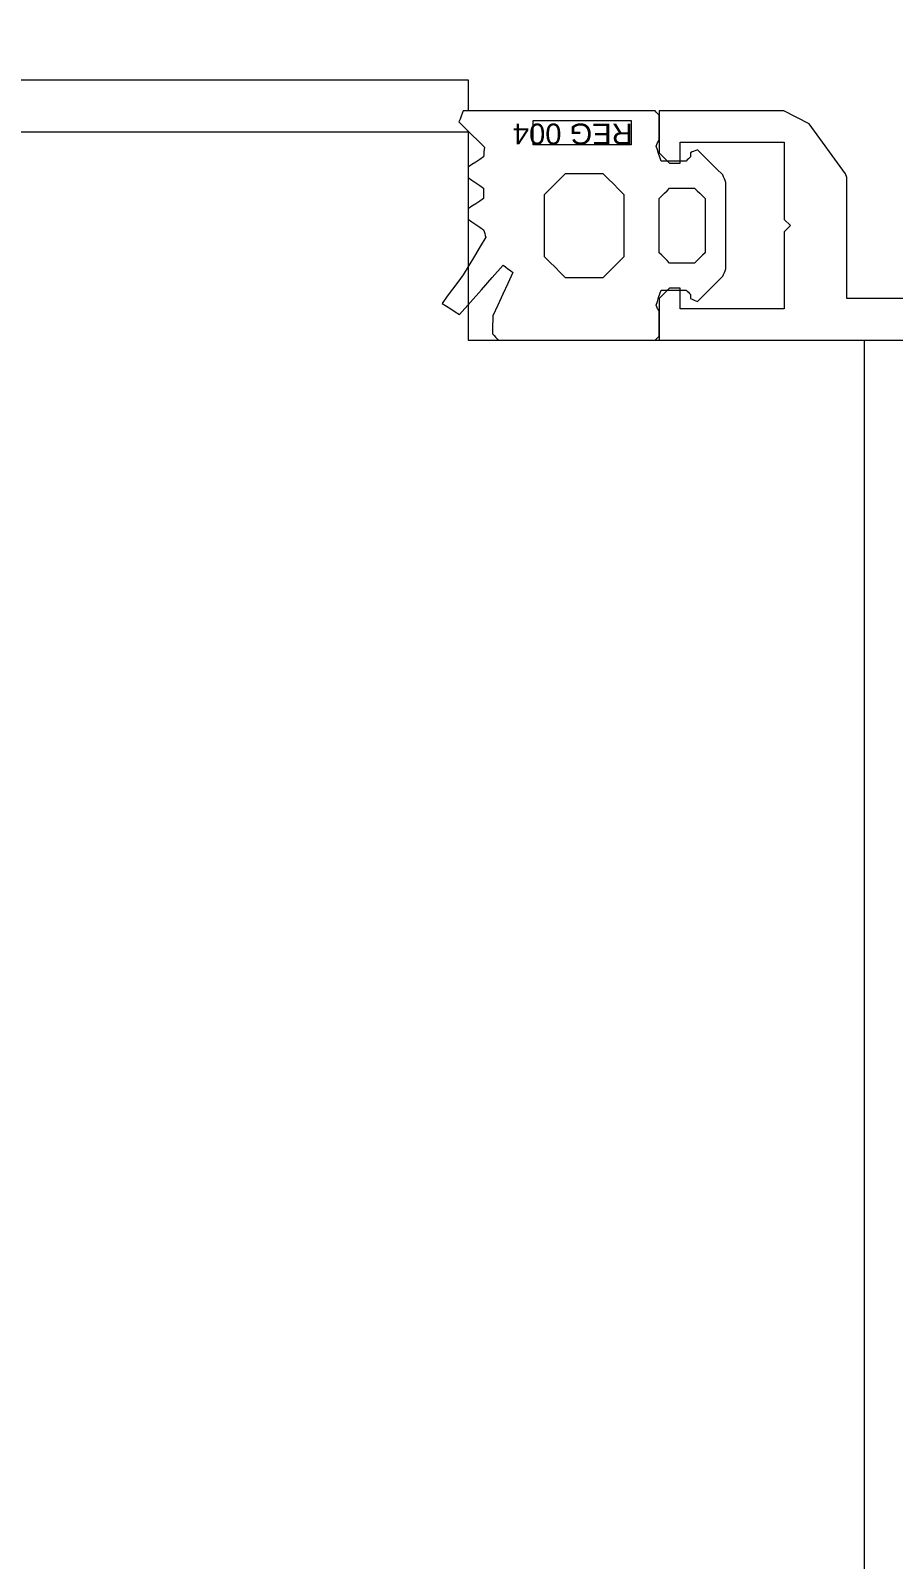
# Model space of a CAD drawing. Header units: millimetres. Extents: x 97 to 214665, y -4577 to 61202.
# Drawn here: x 189837.9 to 189879.3, y 17001.5 to 17074.9 of the extents above; entities that cross this region are included whole.
import ezdxf

# ---------------------------------------------------------------- set-up
doc = ezdxf.new("R2010")
doc.units = ezdxf.units.MM
for name, color, linetype, lineweight in [('A-GLAZ-____-MCUT', 151, 'Continuous', 9), ('A-GLAZ-____-OTLN', 151, 'Continuous', 9), ('A-GLAZ-CURT-OTLN', 52, 'Continuous', 9), ('A-GLAZ-CWMG-MCUT', 51, 'Continuous', 9), ('A-GLAZ-CWMG-OTLN', 51, 'Continuous', 9), ('G-XREF-____-OTLN', 8, 'Continuous', 9)]:
    doc.layers.add(name, color=color, linetype=linetype, lineweight=lineweight)
doc.styles.add('Arial', font='arial.ttf', dxfattribs={"height": 0.9999999999999999})

# ---------------------------------------------------------------- blocks, each defined once
blk = doc.blocks.new('PNS_Панель прямоугольная2 - Нр_Стекло - 40мм-39632182-О_АИ_ПП_4_200_Целиком')
at = {"layer": 'A-GLAZ-____-OTLN', "lineweight": 5}
h = blk.add_hatch(dxfattribs=at)
h.set_pattern_fill('FP_130', color=256, style=0, pattern_type=2)
h.set_pattern_definition([(135, (16517.5, -132439.8), (-282.842712474619, -282.842712474619), [200, -600]), (135, (16617.5, -132639.8), (-282.842712474619, -282.842712474619), [600, -200]), (135, (16717.5, -132239.8), (-282.842712474619, -282.842712474619), [200, -600])])
h.paths.add_polyline_path([(452.4999998473861, 1.559328666189686e-10), (452.4999998473861, 21.00000000015116), (442.4999998473797, 21.00000000015116), (442.4999998473797, 40.00000000016416), (-442.4999998474317, 40.00000000016416), (-442.4999998474317, 21.00000000015116), (-452.4999998474381, 21.00000000015116), (-452.4999998474381, 1.559328666189686e-10), (442.4999998473797, 1.559328666189686e-10)])
at = {"layer": 'A-GLAZ-____-MCUT', "color": 10, "lineweight": 5}
blk.add_line((-442.4999998474026, 39.99999999999774), (442.4999998474029, 39.99999999999774), dxfattribs=at)
blk = doc.blocks.new('Прямоугольный импост - Рядовой 50х200-39387214-О_АИ_ПП_4_200_Целиком')
at = {"layer": 'A-GLAZ-CWMG-MCUT', "color": 90}
for p, q in [((14.99999999999659, 20.99999999999956), (14.99999999999659, -20.99999999999956)), ((14.99999999999659, -20.99999999999956), (24.99999999999432, -20.99999999999956)), ((24.99999999999432, -20.99999999999956), (24.99999999999432, -24.34424841144847)), ((24.99999999999432, -28.09424841143257), (24.99999999999432, -160.1999999999982))]:
    blk.add_line(p, q, dxfattribs=at)
blk = doc.blocks.new('Прямоугольный импост - 200_dwg-17677014-О_АИ_ПП_4_200_Целиком')
at = {"layer": 'G-XREF-____-OTLN', "color": 10, "lineweight": 5, "flags": 128}
for points in [[(228002.452211909, 196795.9675329971), (228018.4522119089, 196795.9675329971), (228019.4522119089, 196794.9675329971), (228019.4522119089, 196790.9675329971), (228013.6496878178, 196790.9675329971), (228013.4733522421, 196790.9102380955), (228011.0705340305, 196789.1644884777), (228010.4522119089, 196787.9509629861), (228010.4522119089, 196781.9675329971), (228012.4522119089, 196781.9675329971), (228012.952211909, 196782.4675329972), (228012.952211909, 196782.9675329971), (228011.9522119089, 196782.9675329971), (228011.9522119089, 196787.9675329971), (228015.6522119089, 196787.9675329971), (228015.9522119089, 196788.2675329972), (228016.2522119089, 196787.9675329971), (228019.9522119089, 196787.9675329971), (228019.9522119089, 196782.9675329971), (228018.952211909, 196782.9675329971), (228018.952211909, 196782.4675329972), (228019.4522119089, 196781.9675329971), (228021.4522119089, 196781.9675329971), (228021.4522119089, 196911.9675329971)], [(228013.5229225871, 196785.0210863877), (228013.2198895785, 196784.7180533792), (228012.9168565698, 196784.4150203706), (228012.6138235613, 196784.111987362), (228012.3107905527, 196783.8089543534)], [(228013.8764759777, 196785.1675329971), (228013.78808763, 196785.1309213448), (228013.6996992823, 196785.0943096924), (228013.6113109347, 196785.0576980401), (228013.5229225871, 196785.0210863877)], [(228018.0279478402, 196785.1675329971), (228016.9900798746, 196785.1675329971), (228015.9522119089, 196785.1675329971), (228014.9143439433, 196785.1675329971), (228013.8764759777, 196785.1675329971)], [(228018.3815012308, 196785.0210863877), (228018.2931128832, 196785.0576980401), (228018.2047245355, 196785.0943096924), (228018.1163361879, 196785.1309213448), (228018.0279478402, 196785.1675329971)], [(228019.5936332652, 196783.8089543534), (228019.2906002566, 196784.111987362), (228018.987567248, 196784.4150203706), (228018.6845342394, 196784.7180533792), (228018.3815012308, 196785.0210863877)], [(228014.1522119089, 196783.6675329971), (228014.2772119089, 196783.7925329972), (228014.4022119089, 196783.9175329971), (228014.5272119089, 196784.0425329971), (228014.6522119089, 196784.1675329971)], [(228014.6522119089, 196784.1675329971), (228015.3022119089, 196784.1675329971), (228015.9522119089, 196784.1675329971), (228016.6022119089, 196784.1675329971), (228017.2522119089, 196784.1675329971)], [(228017.2522119089, 196784.1675329971), (228017.3772119089, 196784.0425329971), (228017.5022119089, 196783.9175329971), (228017.6272119089, 196783.7925329972), (228017.7522119089, 196783.6675329971)], [(228012.3107905527, 196783.8089543534), (228012.3461458918, 196783.7235990143), (228012.3815012308, 196783.6382436753), (228012.4168565699, 196783.5528883362), (228012.4522119089, 196783.4675329972)], [(228012.4522119089, 196783.4675329972), (228012.5022119089, 196783.4675329972), (228012.5522119089, 196783.4675329972), (228012.6022119089, 196783.4675329972), (228012.6522119089, 196783.4675329972)], [(228012.6522119089, 196783.4675329972), (228012.7022119089, 196783.4175329971), (228012.752211909, 196783.3675329972), (228012.8022119089, 196783.3175329971), (228012.8522119089, 196783.2675329972)], [(228014.1522119089, 196782.4675329972), (228014.1522119089, 196782.7675329972), (228014.1522119089, 196783.0675329972), (228014.1522119089, 196783.3675329972), (228014.1522119089, 196783.6675329971)], [(228017.7522119089, 196783.6675329971), (228017.7522119089, 196783.3675329972), (228017.7522119089, 196783.0675329972), (228017.7522119089, 196782.7675329972), (228017.7522119089, 196782.4675329972)], [(228019.0522119089, 196783.2675329972), (228019.1022119089, 196783.3175329971), (228019.1522119089, 196783.3675329972), (228019.2022119089, 196783.4175329971), (228019.2522119089, 196783.4675329972)], [(228019.2522119089, 196783.4675329972), (228019.3022119089, 196783.4675329972), (228019.3522119089, 196783.4675329972), (228019.4022119089, 196783.4675329972), (228019.4522119089, 196783.4675329972)], [(228019.4522119089, 196783.4675329972), (228019.487567248, 196783.5528883362), (228019.5229225871, 196783.6382436753), (228019.5582779261, 196783.7235990143), (228019.5936332652, 196783.8089543534)], [(228012.8522119089, 196783.2675329972), (228012.8522119089, 196782.9669600643), (228012.8522119089, 196782.6663871315), (228012.8522119089, 196782.3658141986), (228012.8522119089, 196782.0652412658)], [(228019.0522119089, 196782.0652412658), (228019.0522119089, 196782.3658141986), (228019.0522119089, 196782.6663871315), (228019.0522119089, 196782.9669600643), (228019.0522119089, 196783.2675329972)], [(228010.6522119089, 196781.9675329971), (228010.602211909, 196781.9175329971), (228010.5522119089, 196781.8675329972), (228010.5022119089, 196781.8175329971), (228010.4522119089, 196781.7675329972)], [(228011.8258841358, 196781.9675329971), (228011.5324660791, 196781.9675329971), (228011.2390480224, 196781.9675329971), (228010.9456299657, 196781.9675329971), (228010.6522119089, 196781.9675329971)], [(228012.1390480224, 196781.8163871314), (228012.0607570507, 196781.8541735979), (228011.9824660791, 196781.8919600643), (228011.9041751075, 196781.9297465307), (228011.8258841358, 196781.9675329971)], [(228012.8522119089, 196782.0652412658), (228012.6739209373, 196782.0030277322), (228012.4956299656, 196781.9408141986), (228012.317338994, 196781.878600665), (228012.1390480224, 196781.8163871314)], [(228014.6522119089, 196781.9675329971), (228014.5272119089, 196782.0925329972), (228014.4022119089, 196782.2175329971), (228014.2772119089, 196782.3425329972), (228014.1522119089, 196782.4675329972)], [(228017.2522119089, 196781.9675329971), (228016.6022119089, 196781.9675329971), (228015.9522119089, 196781.9675329971), (228015.3022119089, 196781.9675329971), (228014.6522119089, 196781.9675329971)], [(228017.7522119089, 196782.4675329972), (228017.6272119089, 196782.3425329972), (228017.5022119089, 196782.2175329971), (228017.3772119089, 196782.0925329972), (228017.2522119089, 196781.9675329971)], [(228019.7653757955, 196781.8163871314), (228019.5870848238, 196781.878600665), (228019.4087938522, 196781.9408141986), (228019.2305028806, 196782.0030277322), (228019.0522119089, 196782.0652412658)], [(228020.078539682, 196781.9675329971), (228020.0002487104, 196781.9297465307), (228019.9219577388, 196781.8919600643), (228019.8436667671, 196781.8541735979), (228019.7653757955, 196781.8163871314)], [(228021.252211909, 196781.9675329971), (228020.9587938522, 196781.9675329971), (228020.6653757955, 196781.9675329971), (228020.3719577387, 196781.9675329971), (228020.078539682, 196781.9675329971)], [(228021.4522119089, 196781.7675329972), (228021.4022119089, 196781.8175329971), (228021.3522119089, 196781.8675329972), (228021.3022119089, 196781.9175329971), (228021.252211909, 196781.9675329971)], [(228010.4522119089, 196781.7675329972), (228010.4522119089, 196779.4675329972), (228010.4522119089, 196777.1675329971), (228010.4522119089, 196774.8675329972), (228010.4522119089, 196772.5675329972)], [(228021.4522119089, 196774.2675329972), (228021.4522119089, 196776.1425329972), (228021.4522119089, 196778.0175329972), (228021.4522119089, 196779.8925329972), (228021.4522119089, 196781.7675329972)], [(228013.4522119089, 196779.2675329972), (228013.7022119089, 196779.5175329972), (228013.9522119089, 196779.7675329972), (228014.2022119089, 196780.0175329972), (228014.4522119089, 196780.2675329972)], [(228014.4522119089, 196780.2675329972), (228015.2022119089, 196780.2675329972), (228015.9522119089, 196780.2675329972), (228016.7022119089, 196780.2675329972), (228017.4522119089, 196780.2675329972)], [(228017.4522119089, 196780.2675329972), (228017.7022119089, 196780.0175329972), (228017.9522119089, 196779.7675329972), (228018.2022119089, 196779.5175329972), (228018.4522119089, 196779.2675329972)], [(228013.4522119089, 196777.4675329972), (228013.4522119089, 196777.9175329971), (228013.4522119089, 196778.3675329972), (228013.4522119089, 196778.8175329972), (228013.4522119089, 196779.2675329972)], [(228018.4522119089, 196779.2675329972), (228018.4522119089, 196778.8175329972), (228018.4522119089, 196778.3675329972), (228018.4522119089, 196777.9175329971), (228018.4522119089, 196777.4675329972)], [(228014.4522119089, 196776.4675329972), (228014.2022119089, 196776.7175329972), (228013.9522119089, 196776.9675329972), (228013.7022119089, 196777.2175329972), (228013.4522119089, 196777.4675329972)], [(228018.4522119089, 196777.4675329972), (228018.2022119089, 196777.2175329972), (228017.9522119089, 196776.9675329972), (228017.7022119089, 196776.7175329972), (228017.4522119089, 196776.4675329972)], [(228017.4522119089, 196776.4675329972), (228016.7022119089, 196776.4675329972), (228015.9522119089, 196776.4675329972), (228015.2022119089, 196776.4675329972), (228014.4522119089, 196776.4675329972)], [(228017.8435997417, 196774.4762266233), (228017.9330682236, 196774.5920263008), (228018.0225367055, 196774.7078259783), (228018.1120051875, 196774.8236256558), (228018.2014736694, 196774.9394253333)], [(228018.2014736694, 196774.9394253333), (228018.7233100444, 196774.6999657072), (228019.2451464195, 196774.4605060812), (228019.7669827946, 196774.2210464551), (228020.2888191697, 196773.9815868291)], [(228020.2186088678, 196772.3906555093), (228019.6248565863, 196772.9120482878), (228019.0311043048, 196773.4334410663), (228018.4373520232, 196773.9548338448), (228017.8435997417, 196774.4762266233)], [(228020.2888191697, 196773.9815868291), (228020.5046673545, 196773.9780733711), (228020.7205155393, 196773.9745599131), (228020.9363637241, 196773.9710464551), (228021.1522119089, 196773.9675329971)], [(228021.1522119089, 196773.9675329971), (228021.2272119089, 196774.0425329971), (228021.3022119089, 196774.1175329971), (228021.3772119089, 196774.1925329971), (228021.4522119089, 196774.2675329972)], [(228010.9643439433, 196772.3554009628), (228011.2704099604, 196772.66146698), (228011.5764759777, 196772.9675329972), (228011.8825419948, 196773.2735990143), (228012.188608012, 196773.5796650315)], [(228012.188608012, 196773.5796650315), (228012.3035658617, 196773.5689441258), (228012.4185237115, 196773.5582232201), (228012.5334815612, 196773.5475023144), (228012.648439411, 196773.5367814086)], [(228012.648439411, 196773.5367814086), (228012.7745897287, 196773.3521572029), (228012.9007400463, 196773.1675329971), (228013.0268903641, 196772.9829087914), (228013.1530406818, 196772.7982845857)], [(228013.6484394109, 196772.7982845857), (228013.7745897287, 196772.9829087914), (228013.9007400464, 196773.1675329971), (228014.0268903641, 196773.3521572029), (228014.1530406818, 196773.5367814086)], [(228014.1530406818, 196773.5367814086), (228014.2768903641, 196773.5367814086), (228014.4007400464, 196773.5367814086), (228014.5245897287, 196773.5367814086), (228014.648439411, 196773.5367814086)], [(228014.648439411, 196773.5367814086), (228014.7745897287, 196773.3521572029), (228014.9007400463, 196773.1675329971), (228015.0268903641, 196772.9829087914), (228015.1530406818, 196772.7982845857)], [(228015.6484394109, 196772.7982845857), (228015.7745897287, 196772.9829087914), (228015.9007400464, 196773.1675329971), (228016.0268903641, 196773.3521572029), (228016.1530406818, 196773.5367814086)], [(228016.1530406818, 196773.5367814086), (228016.2416322901, 196773.5645684037), (228016.3302238984, 196773.5923553987), (228016.4188155067, 196773.6201423938), (228016.507407115, 196773.6479293888)], [(228016.507407115, 196773.6479293888), (228016.9598790338, 196773.3765154479), (228017.4123509525, 196773.1051015069), (228017.8648228712, 196772.833687566), (228018.3172947899, 196772.5622736251)], [(228021.0526902618, 196730.7982845857), (228008.952211909, 196730.7982845857), (228008.952211909, 196772.7982845857), (228010.4522119089, 196772.7982845857)], [(228010.4522119089, 196772.5675329972), (228010.5802449175, 196772.5144999886), (228010.7082779261, 196772.46146698), (228010.8363109347, 196772.4084339714), (228010.9643439433, 196772.3554009628)], [(228013.1530406818, 196772.7982845857), (228013.2768903641, 196772.7982845857), (228013.4007400463, 196772.7982845857), (228013.5245897287, 196772.7982845857), (228013.6484394109, 196772.7982845857)], [(228015.1530406818, 196772.7982845857), (228015.2768903641, 196772.7982845857), (228015.4007400463, 196772.7982845857), (228015.5245897287, 196772.7982845857), (228015.6484394109, 196772.7982845857)], [(228018.3172947899, 196772.5622736251), (228018.6594248299, 196772.30780784), (228019.00155487, 196772.053342055), (228019.34368491, 196771.79887627), (228019.68581495, 196771.544410485)], [(228019.68581495, 196771.544410485), (228019.8190134295, 196771.7559717411), (228019.9522119089, 196771.9675329971), (228020.0854103884, 196772.1790942532), (228020.2186088678, 196772.3906555093)]]:
    blk.add_lwpolyline(points, dxfattribs=at)
blk.add_lwpolyline([(228012.0828749974, 196775.9257735253), (228010.9138060382, 196775.9257735253), (228010.9138060382, 196780.6252165239), (228012.0828749974, 196780.6252165239)], close=True, dxfattribs=at)
blk = doc.blocks.new('Прямоугольный импост - 200_dwg-V118-О_АИ_ПП_4_200_Целиком')
at = {"layer": 'G-XREF-____-OTLN', "color": 10, "lineweight": 5, "flags": 128}
for points in [[(228002.452211909, 196795.9675329971), (228018.4522119089, 196795.9675329971), (228019.4522119089, 196794.9675329971), (228019.4522119089, 196790.9675329971), (228013.6496878178, 196790.9675329971), (228013.4733522421, 196790.9102380955), (228011.0705340305, 196789.1644884777), (228010.4522119089, 196787.9509629861), (228010.4522119089, 196781.9675329971), (228012.4522119089, 196781.9675329971), (228012.952211909, 196782.4675329972), (228012.952211909, 196782.9675329971), (228011.9522119089, 196782.9675329971), (228011.9522119089, 196787.9675329971), (228015.6522119089, 196787.9675329971), (228015.9522119089, 196788.2675329972), (228016.2522119089, 196787.9675329971), (228019.9522119089, 196787.9675329971), (228019.9522119089, 196782.9675329971), (228018.952211909, 196782.9675329971), (228018.952211909, 196782.4675329972), (228019.4522119089, 196781.9675329971), (228021.4522119089, 196781.9675329971), (228021.4522119089, 196911.9675329971)], [(228013.5229225871, 196785.0210863877), (228013.2198895785, 196784.7180533792), (228012.9168565698, 196784.4150203706), (228012.6138235613, 196784.111987362), (228012.3107905527, 196783.8089543534)], [(228013.8764759777, 196785.1675329971), (228013.78808763, 196785.1309213448), (228013.6996992823, 196785.0943096924), (228013.6113109347, 196785.0576980401), (228013.5229225871, 196785.0210863877)], [(228018.0279478402, 196785.1675329971), (228016.9900798746, 196785.1675329971), (228015.9522119089, 196785.1675329971), (228014.9143439433, 196785.1675329971), (228013.8764759777, 196785.1675329971)], [(228018.3815012308, 196785.0210863877), (228018.2931128832, 196785.0576980401), (228018.2047245355, 196785.0943096924), (228018.1163361879, 196785.1309213448), (228018.0279478402, 196785.1675329971)], [(228019.5936332652, 196783.8089543534), (228019.2906002566, 196784.111987362), (228018.987567248, 196784.4150203706), (228018.6845342394, 196784.7180533792), (228018.3815012308, 196785.0210863877)], [(228014.1522119089, 196783.6675329971), (228014.2772119089, 196783.7925329972), (228014.4022119089, 196783.9175329971), (228014.5272119089, 196784.0425329971), (228014.6522119089, 196784.1675329971)], [(228014.6522119089, 196784.1675329971), (228015.3022119089, 196784.1675329971), (228015.9522119089, 196784.1675329971), (228016.6022119089, 196784.1675329971), (228017.2522119089, 196784.1675329971)], [(228017.2522119089, 196784.1675329971), (228017.3772119089, 196784.0425329971), (228017.5022119089, 196783.9175329971), (228017.6272119089, 196783.7925329972), (228017.7522119089, 196783.6675329971)], [(228012.3107905527, 196783.8089543534), (228012.3461458918, 196783.7235990143), (228012.3815012308, 196783.6382436753), (228012.4168565699, 196783.5528883362), (228012.4522119089, 196783.4675329972)], [(228012.4522119089, 196783.4675329972), (228012.5022119089, 196783.4675329972), (228012.5522119089, 196783.4675329972), (228012.6022119089, 196783.4675329972), (228012.6522119089, 196783.4675329972)], [(228012.6522119089, 196783.4675329972), (228012.7022119089, 196783.4175329971), (228012.752211909, 196783.3675329972), (228012.8022119089, 196783.3175329971), (228012.8522119089, 196783.2675329972)], [(228014.1522119089, 196782.4675329972), (228014.1522119089, 196782.7675329972), (228014.1522119089, 196783.0675329972), (228014.1522119089, 196783.3675329972), (228014.1522119089, 196783.6675329971)], [(228017.7522119089, 196783.6675329971), (228017.7522119089, 196783.3675329972), (228017.7522119089, 196783.0675329972), (228017.7522119089, 196782.7675329972), (228017.7522119089, 196782.4675329972)], [(228019.0522119089, 196783.2675329972), (228019.1022119089, 196783.3175329971), (228019.1522119089, 196783.3675329972), (228019.2022119089, 196783.4175329971), (228019.2522119089, 196783.4675329972)], [(228019.2522119089, 196783.4675329972), (228019.3022119089, 196783.4675329972), (228019.3522119089, 196783.4675329972), (228019.4022119089, 196783.4675329972), (228019.4522119089, 196783.4675329972)], [(228019.4522119089, 196783.4675329972), (228019.487567248, 196783.5528883362), (228019.5229225871, 196783.6382436753), (228019.5582779261, 196783.7235990143), (228019.5936332652, 196783.8089543534)], [(228012.8522119089, 196783.2675329972), (228012.8522119089, 196782.9669600643), (228012.8522119089, 196782.6663871315), (228012.8522119089, 196782.3658141986), (228012.8522119089, 196782.0652412658)], [(228019.0522119089, 196782.0652412658), (228019.0522119089, 196782.3658141986), (228019.0522119089, 196782.6663871315), (228019.0522119089, 196782.9669600643), (228019.0522119089, 196783.2675329972)], [(228010.6522119089, 196781.9675329971), (228010.602211909, 196781.9175329971), (228010.5522119089, 196781.8675329972), (228010.5022119089, 196781.8175329971), (228010.4522119089, 196781.7675329972)], [(228011.8258841358, 196781.9675329971), (228011.5324660791, 196781.9675329971), (228011.2390480224, 196781.9675329971), (228010.9456299657, 196781.9675329971), (228010.6522119089, 196781.9675329971)], [(228012.1390480224, 196781.8163871314), (228012.0607570507, 196781.8541735979), (228011.9824660791, 196781.8919600643), (228011.9041751075, 196781.9297465307), (228011.8258841358, 196781.9675329971)], [(228012.8522119089, 196782.0652412658), (228012.6739209373, 196782.0030277322), (228012.4956299656, 196781.9408141986), (228012.317338994, 196781.878600665), (228012.1390480224, 196781.8163871314)], [(228014.6522119089, 196781.9675329971), (228014.5272119089, 196782.0925329972), (228014.4022119089, 196782.2175329971), (228014.2772119089, 196782.3425329972), (228014.1522119089, 196782.4675329972)], [(228017.2522119089, 196781.9675329971), (228016.6022119089, 196781.9675329971), (228015.9522119089, 196781.9675329971), (228015.3022119089, 196781.9675329971), (228014.6522119089, 196781.9675329971)], [(228017.7522119089, 196782.4675329972), (228017.6272119089, 196782.3425329972), (228017.5022119089, 196782.2175329971), (228017.3772119089, 196782.0925329972), (228017.2522119089, 196781.9675329971)], [(228019.7653757955, 196781.8163871314), (228019.5870848238, 196781.878600665), (228019.4087938522, 196781.9408141986), (228019.2305028806, 196782.0030277322), (228019.0522119089, 196782.0652412658)], [(228020.078539682, 196781.9675329971), (228020.0002487104, 196781.9297465307), (228019.9219577388, 196781.8919600643), (228019.8436667671, 196781.8541735979), (228019.7653757955, 196781.8163871314)], [(228021.252211909, 196781.9675329971), (228020.9587938522, 196781.9675329971), (228020.6653757955, 196781.9675329971), (228020.3719577387, 196781.9675329971), (228020.078539682, 196781.9675329971)], [(228021.4522119089, 196781.7675329972), (228021.4022119089, 196781.8175329971), (228021.3522119089, 196781.8675329972), (228021.3022119089, 196781.9175329971), (228021.252211909, 196781.9675329971)], [(228010.4522119089, 196781.7675329972), (228010.4522119089, 196779.4675329972), (228010.4522119089, 196777.1675329971), (228010.4522119089, 196774.8675329972), (228010.4522119089, 196772.5675329972)], [(228021.4522119089, 196774.2675329972), (228021.4522119089, 196776.1425329972), (228021.4522119089, 196778.0175329972), (228021.4522119089, 196779.8925329972), (228021.4522119089, 196781.7675329972)], [(228013.4522119089, 196779.2675329972), (228013.7022119089, 196779.5175329972), (228013.9522119089, 196779.7675329972), (228014.2022119089, 196780.0175329972), (228014.4522119089, 196780.2675329972)], [(228014.4522119089, 196780.2675329972), (228015.2022119089, 196780.2675329972), (228015.9522119089, 196780.2675329972), (228016.7022119089, 196780.2675329972), (228017.4522119089, 196780.2675329972)], [(228017.4522119089, 196780.2675329972), (228017.7022119089, 196780.0175329972), (228017.9522119089, 196779.7675329972), (228018.2022119089, 196779.5175329972), (228018.4522119089, 196779.2675329972)], [(228013.4522119089, 196777.4675329972), (228013.4522119089, 196777.9175329971), (228013.4522119089, 196778.3675329972), (228013.4522119089, 196778.8175329972), (228013.4522119089, 196779.2675329972)], [(228018.4522119089, 196779.2675329972), (228018.4522119089, 196778.8175329972), (228018.4522119089, 196778.3675329972), (228018.4522119089, 196777.9175329971), (228018.4522119089, 196777.4675329972)], [(228014.4522119089, 196776.4675329972), (228014.2022119089, 196776.7175329972), (228013.9522119089, 196776.9675329972), (228013.7022119089, 196777.2175329972), (228013.4522119089, 196777.4675329972)], [(228018.4522119089, 196777.4675329972), (228018.2022119089, 196777.2175329972), (228017.9522119089, 196776.9675329972), (228017.7022119089, 196776.7175329972), (228017.4522119089, 196776.4675329972)], [(228017.4522119089, 196776.4675329972), (228016.7022119089, 196776.4675329972), (228015.9522119089, 196776.4675329972), (228015.2022119089, 196776.4675329972), (228014.4522119089, 196776.4675329972)], [(228017.8435997417, 196774.4762266233), (228017.9330682236, 196774.5920263008), (228018.0225367055, 196774.7078259783), (228018.1120051875, 196774.8236256558), (228018.2014736694, 196774.9394253333)], [(228018.2014736694, 196774.9394253333), (228018.7233100444, 196774.6999657072), (228019.2451464195, 196774.4605060812), (228019.7669827946, 196774.2210464551), (228020.2888191697, 196773.9815868291)], [(228020.2186088678, 196772.3906555093), (228019.6248565863, 196772.9120482878), (228019.0311043048, 196773.4334410663), (228018.4373520232, 196773.9548338448), (228017.8435997417, 196774.4762266233)], [(228020.2888191697, 196773.9815868291), (228020.5046673545, 196773.9780733711), (228020.7205155393, 196773.9745599131), (228020.9363637241, 196773.9710464551), (228021.1522119089, 196773.9675329971)], [(228021.1522119089, 196773.9675329971), (228021.2272119089, 196774.0425329971), (228021.3022119089, 196774.1175329971), (228021.3772119089, 196774.1925329971), (228021.4522119089, 196774.2675329972)], [(228010.9643439433, 196772.3554009628), (228011.2704099604, 196772.66146698), (228011.5764759777, 196772.9675329972), (228011.8825419948, 196773.2735990143), (228012.188608012, 196773.5796650315)], [(228012.188608012, 196773.5796650315), (228012.3035658617, 196773.5689441258), (228012.4185237115, 196773.5582232201), (228012.5334815612, 196773.5475023144), (228012.648439411, 196773.5367814086)], [(228012.648439411, 196773.5367814086), (228012.7745897287, 196773.3521572029), (228012.9007400463, 196773.1675329971), (228013.0268903641, 196772.9829087914), (228013.1530406818, 196772.7982845857)], [(228013.6484394109, 196772.7982845857), (228013.7745897287, 196772.9829087914), (228013.9007400464, 196773.1675329971), (228014.0268903641, 196773.3521572029), (228014.1530406818, 196773.5367814086)], [(228014.1530406818, 196773.5367814086), (228014.2768903641, 196773.5367814086), (228014.4007400464, 196773.5367814086), (228014.5245897287, 196773.5367814086), (228014.648439411, 196773.5367814086)], [(228014.648439411, 196773.5367814086), (228014.7745897287, 196773.3521572029), (228014.9007400463, 196773.1675329971), (228015.0268903641, 196772.9829087914), (228015.1530406818, 196772.7982845857)], [(228015.6484394109, 196772.7982845857), (228015.7745897287, 196772.9829087914), (228015.9007400464, 196773.1675329971), (228016.0268903641, 196773.3521572029), (228016.1530406818, 196773.5367814086)], [(228016.1530406818, 196773.5367814086), (228016.2416322901, 196773.5645684037), (228016.3302238984, 196773.5923553987), (228016.4188155067, 196773.6201423938), (228016.507407115, 196773.6479293888)], [(228016.507407115, 196773.6479293888), (228016.9598790338, 196773.3765154479), (228017.4123509525, 196773.1051015069), (228017.8648228712, 196772.833687566), (228018.3172947899, 196772.5622736251)], [(228021.0526902618, 196730.7982845857), (228008.952211909, 196730.7982845857), (228008.952211909, 196772.7982845857), (228010.4522119089, 196772.7982845857)], [(228010.4522119089, 196772.5675329972), (228010.5802449175, 196772.5144999886), (228010.7082779261, 196772.46146698), (228010.8363109347, 196772.4084339714), (228010.9643439433, 196772.3554009628)], [(228013.1530406818, 196772.7982845857), (228013.2768903641, 196772.7982845857), (228013.4007400463, 196772.7982845857), (228013.5245897287, 196772.7982845857), (228013.6484394109, 196772.7982845857)], [(228015.1530406818, 196772.7982845857), (228015.2768903641, 196772.7982845857), (228015.4007400463, 196772.7982845857), (228015.5245897287, 196772.7982845857), (228015.6484394109, 196772.7982845857)], [(228018.3172947899, 196772.5622736251), (228018.6594248299, 196772.30780784), (228019.00155487, 196772.053342055), (228019.34368491, 196771.79887627), (228019.68581495, 196771.544410485)], [(228019.68581495, 196771.544410485), (228019.8190134295, 196771.7559717411), (228019.9522119089, 196771.9675329971), (228020.0854103884, 196772.1790942532), (228020.2186088678, 196772.3906555093)]]:
    blk.add_lwpolyline(points, dxfattribs=at)
blk.add_lwpolyline([(228012.0828749974, 196775.9257735253), (228010.9138060382, 196775.9257735253), (228010.9138060382, 196780.6252165239), (228012.0828749974, 196780.6252165239)], close=True, dxfattribs=at)
at = {"layer": 'G-XREF-____-OTLN', "color": 7, "lineweight": 5, "insert": (228012.0545930529, 196780.6922970798), "char_height": 0.9999999999999999, "width": 6.868376022600987, "attachment_point": 1, "rotation": 270, "line_spacing_factor": 0.9417779076525878, "style": 'Arial'}
blk.add_mtext('REG 004', dxfattribs=at)
blk = doc.blocks.new('Прямоугольный импост - 42х50х200h-V138-О_АИ_ПП_4_200_Целиком')
for name in ['Прямоугольный импост - 200_dwg-17677014-О_АИ_ПП_4_200_Целиком', 'Прямоугольный импост - 200_dwg-V118-О_АИ_ПП_4_200_Целиком']:
    blk.add_blockref(name, (-227996.452211909, -196751.7982845857))
blk = doc.blocks.new('0083_СОШ675_АР_R22_rvt-1-О_АИ_ПП_4_200_Целиком')
at = {"layer": 'A-GLAZ-CURT-OTLN', "color": 90, "lineweight": 9, "rotation": 270}
blk.add_blockref('PNS_Панель прямоугольная2 - Нр_Стекло - 40мм-39632182-О_АИ_ПП_4_200_Целиком', (132339.800000001, 16617.49999984794), dxfattribs=at)
at = {"layer": 'A-GLAZ-CWMG-OTLN', "color": 90, "lineweight": 9, "rotation": 270}
blk.add_blockref('Прямоугольный импост - 42х50х200h-V138-О_АИ_ПП_4_200_Целиком', (132339.800000001, 17084.99999969534), dxfattribs=at)
at = {"layer": 'A-GLAZ-CWMG-OTLN', "color": 90, "lineweight": 9, "extrusion": (0, 0, -1), "rotation": 270}
blk.add_blockref('Прямоугольный импост - Рядовой 50х200-39387214-О_АИ_ПП_4_200_Целиком', (-132339.800000001, 17084.99999969534), dxfattribs=at)

msp = doc.modelspace()

# ---------------------------------------------------------------- block references
at = {"color": 250, "lineweight": 5}
msp.add_blockref('0083_СОШ675_АР_R22_rvt-1-О_АИ_ПП_4_200_Целиком', (57498.11441184954, 0), dxfattribs=at)

doc.saveas('drawing.dxf')
